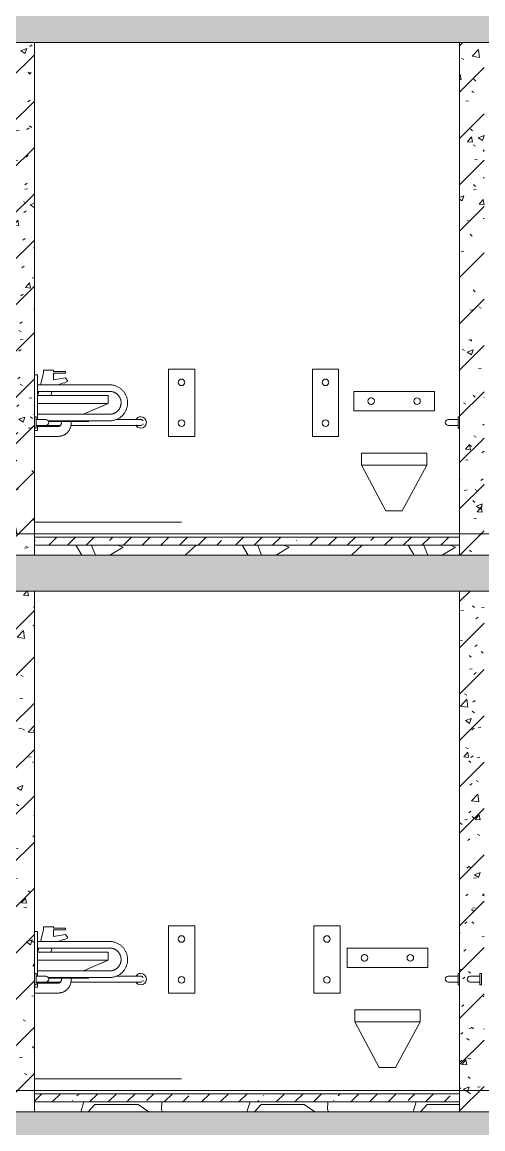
# Model space of a CAD drawing. Header units: millimetres. Extents: x -515342 to 330399, y -224905 to 507333.
# Drawn here: x 150181 to 152998, y 87797 to 94556 of the extents above; entities that cross this region are included whole.
import ezdxf

# ---------------------------------------------------------------- set-up
doc = ezdxf.new("R2010")
doc.units = ezdxf.units.MM
for name, color, linetype, lineweight in [('Линии', 7, 'Continuous', 0), ('Оборудование', 7, 'Continuous', 0), ('Перекрытие', 7, 'Continuous', 0), ('Сантехника', 7, 'Continuous', 0), ('Стены внутренние', 7, 'Continuous', 0), ('Стены перегородки', 7, 'Continuous', 0)]:
    doc.layers.add(name, color=color, linetype=linetype, lineweight=lineweight)
pattern_1 = [(45, (136801.12, 95610.5), (-141.4214, 141.4214), [])]
pattern_2 = [(50, (136801.12, 95610.5), (364.368, -31.8783), [38.1, -419.1]), (355, (136801.12, 95610.5), (-70.486, 382.113), [30.48, -335.28]), (100.451, (136831.5, 95607.84), (293.885, 350.2334), [32.38, -356.18]), (46.184, (136801.12, 95712.1), (542.158, -84.086), [57.15, -628.65]), (96.636, (136846.3, 95705.1), (474.805, 494.855), [48.57, -534.27]), (351.184, (136801.1, 95712.1), (474.81, 494.85), [45.72, -502.92]), (21, (136851.92, 95686.7), (303.2285, -204.5305), [38.1, -419.1]), (326, (136851.92, 95686.7), (123.604, 368.376), [30.48, -335.28]), (71.451, (136877.2, 95669.65), (426.834, 163.843), [32.38, -356.18]), (37.5, (136801.12, 95610.49), (6.1766, 169.11015), [16.764, -314.452, 16.764, -323.596, -336.55]), (37.5, (136801.12, 95610.49), (6.1766, 169.11015), [-671.576, 16.764, -319.786]), (7.5, (136801.12, 95610.5), (133.6389, 200.3615), [16.764, -177.292, 16.764, -306.832, -128.27]), (7.5, (136801.12, 95610.5), (133.6389, 200.3615), [-517.652, 16.764, -111.506]), (327.5, (136687.84, 95610.49), (271.1818, -11.4584), [16.764, -110.236, 16.764, -379.476, -525.78]), (327.5, (136687.84, 95610.49), (271.1818, -11.4584), [-523.24, 16.764, -509.016]), (317.5, (136637.04, 95610.5), (296.2585, 50.853), [16.764, -148.336, 16.764, -246.38, -373.38]), (317.5, (136637.04, 95610.5), (296.2585, 50.853), [-428.244, 16.764, -356.616])]
pattern_3 = [(45, (136801.12, 95610.5), (-224.5064, 224.5064), []), (45, (137025.63, 95610.5), (-224.5064, 224.5064), [396.875, -79.375, 3.353, -76.022])]
pattern_4 = [(228.013, (137532.64, 96626.49), (-8127.9666, -9144.02968), [136.69, -13532.193]), (184.97, (137441.203, 96524.893), (12191.99547, 1016.05502), [234.562, -23221.62]), (132.51, (137207.52, 96504.57), (10159.9124, -11176.07977), [165.393, -16373.89]), (267.274, (136811.283, 96250.573), (1015.88953, 20320.00577), [213.602, -21146.575]), (292.834, (136801.123, 96037.213), (-5080.07417, 12191.97012), [209.453, -20735.923]), (357.274, (136882.403, 95844.173), (-20320.00577, 1015.88953), [213.602, -21146.575]), (37.694, (137095.763, 95834.013), (-13208.042725, -10159.94461), [282.477, -27965.247]), (72.255, (137319.283, 96006.733), (7112.12749, 22351.9589), [266.688, -26402.102]), (121.43, (137400.563, 96260.733), (-8128.10005, 13207.93827), [214.325, -21218.218]), (175.236, (137288.8, 96443.61), (11175.99406, -1016.0697), [244.685, -11989.575]), (222.397, (137044.963, 96463.933), (-12192.085586, -11175.907293), [316.43, -31326.71]), (138.814, (137817.12, 96240.41), (-7111.9922, 6096.00977), [108.002, -10692.226]), (171.469, (137735.843, 96311.533), (13207.99153, -2032.05404), [205.473, -20341.855]), (225, (137532.64, 96342), (1e-13, -1016), [143.684, -1293.157]), (203.199, (137461.52, 96463.93), (5079.9856, 2032.0367), [77.377, -7660.25]), (291.801, (137390.4, 96433.45), (-1015.9787, 3048.0072), [109.426, -5361.9]), (30.964, (137431.04, 96331.85), (3047.9913, 2032.0134), [177.73, -5746.52]), (161.565, (137583.44, 96423.3), (2031.999, -1016.0024), [128.515, -3084.36]), (16.39, (136801.12, 96433.453), (10159.97517, 3048.0812), [180.035, -17823.53]), (70.346, (136973.84, 96484.25), (-4064.0339, -11175.98797), [151.04, -14952.887]), (293.199, (137583.44, 96626.49), (-2032.0367, 5079.9856), [154.75, -7582.873]), (343.61, (137644.4, 96484.253), (-10159.97517, 3048.0812), [180.035, -17823.53]), (339.444, (136801.12, 95803.53), (-5080.0015, 2031.99615), [173.614, -8507.094]), (294.775, (136963.68, 95742.57), (-5079.9732, 11176.0126), [145.47, -14401.437]), (66.801, (137593.6, 95610.49), (2032.0367, 5079.9856), [154.75, -7582.873]), (17.354, (137654.56, 95752.73), (-13208.00149, -4063.99474), [170.313, -16860.95]), (69.444, (137095.76, 95610.49), (-2031.99615, -5080.0015), [86.807, -8593.9]), (101.31, (137532.64, 95610.5), (-1016.0048, 4063.999), [51.806, -5128.797]), (165.964, (137522.48, 95661.3), (3048.0036, -1015.9877), [209.453, -3979.62]), (186.009, (137319.28, 95712.093), (10159.99987, 1015.9998), [194.107, -19216.546]), (303.69, (137431.04, 96240.4), (-1015.9976, 2032.0017), [146.53, -3516.71]), (353.157, (137512.323, 96118.493), (17271.99206, -2032.068835), [255.823, -25326.404]), (60.945, (137766.32, 96088.01), (-4064.04974, -7111.97225), [104.603, -10355.757]), (90, (137817.1, 96179.5), (-1016, 1016), [60.96, -955.04]), (120.256, (137298.96, 95742.57), (4063.94492, -7112.03103), [141.147, -13973.576]), (48.013, (137227.84, 95864.49), (8127.9666, 9144.02968), [273.377, -13395.505]), (0, (137410.7, 96067.7), (1016, 1016), [264.16, -751.84]), (325.305, (137674.88, 96067.69), (-10160.01873, 7111.97318), [160.644, -15903.726]), (254.055, (137806.96, 95976.25), (-1015.9713, -4064.0072), [147.93, -7248.66]), (207.646, (137766.323, 95834.013), (-19303.99578, -10160.00796), [240.858, -23844.986]), (175.426, (137552.963, 95722.253), (-13207.99929, 1016.01778), [254.812, -25226.34])]
pattern_5 = [(45, (136801.12, 95610.5), (-114.0493, 114.0493), []), (45, (136915.17, 95610.5), (-114.0493, 114.0493), [201.613, -40.323, 3.353, -36.97])]

# ---------------------------------------------------------------- blocks, each defined once
blk = doc.blocks.new('МГН_Санузел_Поручень горизонтальный - АР_Сантехнические приборы_МГН_Поручень горизонтальный-8947034-О_АР_П_Разрез 1-1')
at = {"layer": 'Сантехника'}
for p, q in [((64769.1, 698), (64829.1, 698)), ((64829.1, 698), (64769.1, 698)), ((64829.1, 715), (64839.1, 715)), ((64829.1, 698), (64829.1, 715)), ((64829.1, 715), (64839.1, 715)), ((64829.1, 645), (64829.1, 715)), ((64839.1, 715), (64839.1, 645)), ((64839.1, 715), (64839.1, 645)), ((64829.1, 662), (64769.1, 662)), ((64829.1, 662), (64769.1, 662)), ((64829.1, 645), (64829.1, 662)), ((64839.1, 645), (64829.1, 645)), ((64829.1, 645), (64839.1, 645))]:
    blk.add_line(p, q, dxfattribs=at)
blk.add_arc((64769.1, 680), 18, 90, 270, dxfattribs=at)
blk.add_arc((64769.1, 680), 18, 90, 270, dxfattribs=at)
blk = doc.blocks.new('Опорный поручень - Опорный поручень для раковины-V1-О_АР_П_Разрез 1-1')
at = {"layer": 'Оборудование'}
for p, q in [((76645, 970), (76665, 970)), ((76665, 970), (76665, 698)), ((77105, 910), (76665, 910)), ((76665, 870), (77105, 870)), ((77105, 730), (76665, 730)), ((76729.8, 690), (77105, 690)), ((76645, 630), (76665, 630)), ((76665, 662), (76665, 630))]:
    blk.add_line(p, q, dxfattribs=at)
at = {"layer": 'Оборудование', "flags": 128}
for points in [[(77105, 690), (77109.4, 690.1), (77113.8, 690.4), (77118.2, 690.8), (77122.5, 691.4), (77126.9, 692.2), (77131.1, 693.2), (77135.4, 694.3), (77139.6, 695.6), (77143.8, 697.1), (77147.8, 698.7), (77151.9, 700.5), (77155.8, 702.4), (77159.7, 704.5), (77163.4, 706.8), (77167.1, 709.2), (77170.7, 711.8), (77174.2, 714.5), (77177.5, 717.3), (77180.8, 720.3), (77183.9, 723.4), (77186.9, 726.6), (77189.8, 729.9), (77192.5, 733.4), (77195.1, 736.9), (77197.6, 740.6), (77199.9, 744.3), (77202, 748.2), (77204, 752.1), (77205.8, 756.1), (77207.5, 760.1), (77209, 764.3), (77210.4, 768.5), (77211.6, 772.7), (77212.6, 777), (77213.4, 781.3), (77214.1, 785.7), (77214.5, 790), (77214.9, 794.4), (77215, 798.8), (77215, 803.2), (77214.7, 807.6), (77214.3, 812), (77213.8, 816.4), (77213, 820.7), (77212.1, 825), (77211, 829.3), (77209.8, 833.5), (77208.4, 837.6), (77206.8, 841.7), (77205, 845.8), (77203.1, 849.7), (77201, 853.6), (77198.8, 857.4), (77196.5, 861.1), (77193.9, 864.7), (77191.3, 868.2), (77188.5, 871.6), (77185.5, 874.9), (77182.5, 878.1), (77179.3, 881.1), (77176, 884), (77172.6, 886.8), (77169.1, 889.4), (77165.4, 891.9), (77161.7, 894.3), (77157.9, 896.4), (77154, 898.5), (77150, 900.4), (77146, 902.1), (77141.8, 903.6), (77137.7, 905), (77133.4, 906.3), (77129.2, 907.3), (77124.9, 908.2), (77120.5, 908.9), (77116.2, 909.4), (77111.8, 909.8), (77107.4, 910), (77105, 910)], [(77105, 870), (77107.8, 869.9), (77110.6, 869.8), (77113.4, 869.5), (77116.2, 869.1), (77118.9, 868.6), (77121.6, 868), (77124.3, 867.3), (77127, 866.4), (77129.7, 865.5), (77132.3, 864.5), (77134.8, 863.3), (77137.3, 862.1), (77139.8, 860.7), (77142.2, 859.3), (77144.5, 857.8), (77146.8, 856.1), (77149, 854.4), (77151.2, 852.6), (77153.2, 850.7), (77155.2, 848.8), (77157.1, 846.7), (77159, 844.6), (77160.7, 842.4), (77162.3, 840.1), (77163.9, 837.8), (77165.4, 835.4), (77166.7, 833), (77168, 830.5), (77169.2, 828), (77170.2, 825.4), (77171.2, 822.7), (77172.1, 820.1), (77172.8, 817.4), (77173.5, 814.6), (77174, 811.9), (77174.4, 809.1), (77174.7, 806.3), (77174.9, 803.6), (77175, 800.8), (77175, 798), (77174.8, 795.2), (77174.6, 792.4), (77174.2, 789.6), (77173.8, 786.8), (77173.2, 784.1), (77172.5, 781.4), (77171.7, 778.7), (77170.8, 776), (77169.8, 773.4), (77168.7, 770.9), (77167.4, 768.3), (77166.1, 765.9), (77164.7, 763.5), (77163.2, 761.1), (77161.6, 758.8), (77159.9, 756.6), (77158.1, 754.4), (77156.3, 752.3), (77154.3, 750.3), (77152.3, 748.4), (77150.2, 746.5), (77148, 744.8), (77145.8, 743.1), (77143.5, 741.5), (77141.1, 740), (77138.7, 738.6), (77136.2, 737.3), (77133.6, 736.1), (77131.1, 735), (77128.4, 734), (77125.8, 733.2), (77123.1, 732.4), (77120.4, 731.7), (77117.6, 731.2), (77114.9, 730.7), (77112.1, 730.4), (77109.3, 730.1), (77106.5, 730), (77105, 730)]]:
    blk.add_lwpolyline(points, dxfattribs=at)
blk = doc.blocks.new('Опорный поручень - Откидной поручень для унитаза-8747127-О_АР_П_Разрез 1-1')
at = {"layer": 'Оборудование'}
for p, q in [((92630, 1005), (92630, 595)), ((92790, 1005), (92630, 1005)), ((92790, 595), (92790, 1005)), ((92630, 595), (92790, 595))]:
    blk.add_line(p, q, dxfattribs=at)
for centre, start, end in [((92710, 925), 90, 270), ((92710, 925), 270, 90), ((92710, 675), 90, 270), ((92710, 675), 270, 90)]:
    blk.add_arc(centre, 20, start, end, dxfattribs=at)
blk = doc.blocks.new('МГН_Санузел_Поручень горизонтальный - АР_Сантехнические приборы_МГН_Поручень горизонтальный-3156318-О_АР_П_Разрез 1-1')
at = {"layer": 'Сантехника'}
for p, q in [((93460, 698), (93520, 698)), ((93520, 698), (93460, 698)), ((93520, 698), (93520, 715)), ((93520, 715), (93530, 715)), ((93520, 715), (93530, 715)), ((93520, 645), (93520, 715)), ((93530, 715), (93530, 645)), ((93530, 715), (93530, 645)), ((93520, 662), (93460, 662)), ((93520, 662), (93460, 662)), ((93520, 645), (93520, 662)), ((93530, 645), (93520, 645)), ((93520, 645), (93530, 645))]:
    blk.add_line(p, q, dxfattribs=at)
blk.add_arc((93460, 680), 18, 90, 270, dxfattribs=at)
blk.add_arc((93460, 680), 18, 90, 270, dxfattribs=at)
blk = doc.blocks.new('МГН_Санузел_Поручень горизонтальный - АР_Сантехнические приборы_МГН_Поручень горизонтальный-V4-О_АР_П_Разрез 1-1')
at = {"layer": 'Сантехника'}
for p, q in [((90940, 715), (90930, 715)), ((90930, 715), (90930, 645)), ((90940, 715), (90930, 715)), ((90930, 715), (90930, 645)), ((90940, 698), (90940, 715)), ((90940, 645), (90940, 715)), ((91000, 698), (90940, 698)), ((90940, 698), (91000, 698)), ((90930, 645), (90940, 645)), ((90940, 645), (90930, 645)), ((90940, 645), (90940, 662)), ((90940, 662), (91000, 662)), ((90940, 662), (91000, 662))]:
    blk.add_line(p, q, dxfattribs=at)
blk.add_arc((91000, 680), 18, 270, 90, dxfattribs=at)
blk.add_arc((91000, 680), 18, 270, 90, dxfattribs=at)
blk = doc.blocks.new('Унитаз - Общественные _МГН_ - Объем смыва более 6_1 л-8747126-О_АР_П_Разрез 1-1')
at = {"layer": 'Сантехника'}
for p, q in [((92883.5, 750), (92883.5, 870)), ((92883.5, 870), (93375.4, 870)), ((93375.4, 870), (93375.4, 750)), ((93375.4, 750), (92883.5, 750)), ((92929.4, 492.4), (93329.4, 492.4)), ((92929.4, 420), (92929.4, 492.4)), ((93329.4, 492.4), (93329.4, 420)), ((92929.4, 420), (93329.4, 420)), ((93079.4, 140), (92929.4, 420)), ((92929.4, 420), (93329.4, 420)), ((93179.4, 140), (93329.4, 420)), ((93179.4, 140), (93079.4, 140))]:
    blk.add_line(p, q, dxfattribs=at)
for centre, start, end in [((92989.4, 810), 360, 180), ((93269.4, 810), 360, 180), ((92989.4, 810), 180, 360), ((93269.4, 810), 180, 360)]:
    blk.add_arc(centre, 20, start, end, dxfattribs=at)
for points in [[(92987.1, 829.9), (92986.7, 829.8), (92986.3, 829.8), (92985.9, 829.7)], [(92992.8, 829.7), (92992.4, 829.8), (92992.1, 829.8), (92991.7, 829.9)], [(93267.2, 829.9), (93266.8, 829.8), (93266.4, 829.8), (93266, 829.7)], [(93272.9, 829.7), (93272.5, 829.8), (93272.1, 829.8), (93271.7, 829.9)], [(92985.9, 790.3), (92986.3, 790.2), (92986.7, 790.2), (92987.1, 790.1)], [(92991.7, 790.1), (92992.1, 790.2), (92992.4, 790.2), (92992.8, 790.3)], [(93266, 790.3), (93266.4, 790.2), (93266.8, 790.2), (93267.2, 790.1)], [(93271.7, 790.1), (93272.1, 790.2), (93272.5, 790.2), (93272.9, 790.3)]]:
    blk.add_open_spline(points, degree=3, dxfattribs=at)
blk = doc.blocks.new('2D_Трап_1200хх900 - АР_Сантехнические приборы_Трап-10140339-О_АР_П_Разрез 1-1')
at = {"layer": 'Сантехника'}
for p, q in [((91305, 70), (90930, 70)), ((91305, 70), (90930, 70)), ((91305, 70), (91455, 70)), ((91455, 70), (91305, 70)), ((91455, 70), (91830, 70)), ((91455, 70), (91830, 70))]:
    blk.add_line(p, q, dxfattribs=at)
blk = doc.blocks.new('Раковина для МГН 600х450 - Раковина для МГН 600х450-10140932-О_АР_П_Разрез 1-1')
at = {"layer": 'Сантехника'}
for p, q in [((76701.2, 980.2), (76682.4, 909.9)), ((76761.2, 1000.2), (76701.2, 1000.2)), ((76701.2, 1000.2), (76701.2, 980.2)), ((76761.2, 990.2), (76761.2, 1000.2)), ((76836.2, 990.2), (76761.2, 990.2)), ((76761.2, 940.2), (76761.2, 980.2)), ((76761.2, 980.2), (76836.2, 980.2)), ((76836.2, 953.5), (76761.2, 940.2)), ((76836.2, 980.2), (76836.2, 990.2)), ((76848.7, 931.8), (76836.2, 953.5)), ((76788.3, 910), (76823.5, 922.8)), ((76823.5, 922.8), (76827.1, 919.3)), ((76827.1, 919.3), (76848.7, 931.8)), ((76664.9, 845), (77056, 845)), ((76671.7, 870), (76665, 845)), ((76746.5, 845), (76753.2, 870.2)), ((77056, 845), (77095.9, 845)), ((77095.9, 845), (77096, 845)), ((77095.9, 845), (77095.9, 795)), ((77096, 795), (77096, 845)), ((77096, 795), (77096, 845)), ((77056, 795), (76664.9, 795)), ((76664.9, 795), (77056, 795)), ((77096, 795), (76944.7, 730)), ((77000.7, 754.1), (76944.7, 730)), ((77096, 795), (77035.6, 769)), ((77095.9, 795), (77052.2, 776.2)), ((77077.2, 795), (77056, 795)), ((77090.4, 795), (77078, 795)), ((77095.9, 795), (77093.1, 795)), ((77096, 795), (77095.9, 795)), ((77095.9, 795), (77096, 795)), ((77096, 795), (77095.9, 795)), ((76840, 685), (76732.2, 685)), ((76810, 685), (76810, 675)), ((76851.6, 690), (76840, 685)), ((76978.6, 685), (76840, 685)), ((76870, 675), (76870, 685)), ((76790, 655), (76665, 655)), ((76645, 595), (76790, 595))]:
    blk.add_line(p, q, dxfattribs=at)
at = {"layer": 'Сантехника', "flags": 128}
for points in [[(76790, 595), (76793.2, 595.1), (76796.4, 595.3), (76799.6, 595.6), (76802.7, 596), (76805.9, 596.6), (76809, 597.3), (76812.1, 598.1), (76815.2, 599.1), (76818.2, 600.1), (76821.2, 601.3), (76824.1, 602.6), (76826.9, 604), (76829.8, 605.6), (76832.5, 607.2), (76835.2, 609), (76837.8, 610.8), (76840.3, 612.8), (76842.8, 614.9), (76845.1, 617), (76847.4, 619.3), (76849.6, 621.6), (76851.7, 624), (76853.6, 626.5), (76855.5, 629.1), (76857.3, 631.8), (76859, 634.5), (76860.6, 637.3), (76862, 640.1), (76863.3, 643.1), (76864.6, 646), (76865.7, 649), (76866.6, 652.1), (76867.5, 655.1), (76868.2, 658.3), (76868.8, 661.4), (76869.3, 664.6), (76869.7, 667.7), (76869.9, 670.9), (76870, 674.1), (76870, 675)], [(76810, 675), (76810, 674.2), (76809.9, 673.4), (76809.9, 672.6), (76809.7, 671.8), (76809.6, 671), (76809.4, 670.2), (76809.2, 669.5), (76809, 668.7), (76808.7, 668), (76808.4, 667.2), (76808.1, 666.5), (76807.7, 665.8), (76807.4, 665.1), (76806.9, 664.4), (76806.5, 663.7), (76806, 663.1), (76805.6, 662.4), (76805, 661.8), (76804.5, 661.2), (76803.9, 660.7), (76803.3, 660.1), (76802.7, 659.6), (76802.1, 659.1), (76801.5, 658.6), (76800.8, 658.2), (76800.1, 657.8), (76799.4, 657.4), (76798.7, 657), (76798, 656.7), (76797.2, 656.4), (76796.5, 656.1), (76795.7, 655.8), (76795, 655.6), (76794.2, 655.4), (76793.4, 655.3), (76792.6, 655.2), (76791.8, 655.1), (76791, 655), (76790.2, 655), (76790, 655)]]:
    blk.add_lwpolyline(points, dxfattribs=at)
blk = doc.blocks.new('МГН_Санузел_Поручень горизонтальный - АР_Сантехнические приборы_МГН_Поручень горизонтальный-V171-О_АР_П_Разрез 1-1')
at = {"layer": 'Сантехника'}
for p, q in [((77255, 698), (77144.1, 698)), ((76735, 662), (76804.6, 662)), ((76867.1, 662), (77255, 662))]:
    blk.add_line(p, q, dxfattribs=at)
at = {"layer": 'Сантехника', "flags": 128}
for points in [[(77295, 698), (77295, 698), (77294.9, 698), (77294.7, 698), (77294.5, 698), (77294.2, 698), (77293.9, 698), (77293.4, 698), (77293, 698), (77292.4, 698), (77291.8, 698), (77291.2, 698), (77290.5, 698), (77289.7, 698), (77288.9, 698), (77288, 698), (77287.1, 698), (77286.1, 698), (77285.1, 698), (77284, 698), (77282.9, 698), (77281.7, 698), (77280.5, 698), (77279.2, 698), (77277.9, 698), (77276.6, 698), (77275.2, 698), (77273.9, 698), (77272.4, 698), (77271, 698), (77269.5, 698), (77268, 698), (77266.5, 698), (77264.9, 698), (77263.4, 698), (77261.8, 698), (77260.2, 698), (77258.6, 698), (77257, 698), (77255.4, 698), (77255, 698)], [(76716.1, 662), (76717.6, 662), (76719, 662), (76720.5, 662), (76722, 662), (76723.5, 662), (76725.1, 662), (76726.6, 662), (76728.2, 662), (76729.8, 662), (76731.4, 662), (76733, 662), (76734.6, 662), (76735, 662)], [(77255, 662), (77256.6, 662), (77258.2, 662), (77259.8, 662), (77261.4, 662), (77262.9, 662), (77264.5, 662), (77266.1, 662), (77267.6, 662), (77269.1, 662), (77270.6, 662), (77272, 662), (77273.5, 662), (77274.9, 662), (77276.2, 662), (77277.6, 662), (77278.9, 662), (77280.2, 662), (77281.4, 662), (77282.6, 662), (77283.7, 662), (77284.8, 662), (77285.8, 662), (77286.8, 662), (77287.8, 662), (77288.7, 662), (77289.5, 662), (77290.3, 662), (77291, 662), (77291.7, 662), (77292.3, 662), (77292.8, 662), (77293.3, 662), (77293.7, 662), (77294.1, 662), (77294.4, 662), (77294.7, 662), (77294.8, 662), (77294.9, 662), (77295, 662), (77295, 662)]]:
    blk.add_lwpolyline(points, dxfattribs=at)
at = {"layer": 'Сантехника'}
for centre, radius, start, end in [((77295, 680), 35, 90, 149.8098), ((77295, 680), 18, 90, 98.45953), ((77295, 680), 35, 270, 90), ((77295, 680), 18, 30, 90), ((76695, 680), 35, 211.03466, 225), ((76695, 680), 35, 315, 329.8098), ((77295, 680), 35, 210.1902, 270), ((77295, 680), 18, 260.21954, 270), ((77295, 680), 18, 270, 300), ((77295, 680), 18, 315, 330)]:
    blk.add_arc(centre, radius, start, end, dxfattribs=at)
blk = doc.blocks.new('Опорный поручень - Откидной поручень для унитаза-V177-О_АР_П_Разрез 1-1')
at = {"layer": 'Оборудование'}
for p, q in [((57510, 4405), (57510, 3995)), ((57670, 4405), (57510, 4405)), ((57670, 3995), (57670, 4405)), ((57510, 3995), (57670, 3995))]:
    blk.add_line(p, q, dxfattribs=at)
for centre, start, end in [((57590, 4325), 90, 270), ((57590, 4325), 270, 90), ((57590, 4075), 90, 270), ((57590, 4075), 270, 90)]:
    blk.add_arc(centre, 20, start, end, dxfattribs=at)

msp = doc.modelspace()

# ---------------------------------------------------------------- hatches: boundary and pattern name
at = {"layer": 'Перекрытие'}
h = msp.add_hatch(dxfattribs=at)
h.set_pattern_fill('FP_1', color=256, style=0, pattern_type=2)
h.set_pattern_definition(pattern_3)
h.paths.add_polyline_path([(87845.5296, 94431.3929), (137410.5296, 94431.3929), (137410.5296, 94651.3929), (87845.5296, 94651.3929), (87845.5296, 94435.9791)])
h.paths.add_polyline_path([(141249.4004, 94431.3929), (190085.5296, 94431.3929), (190085.5296, 94651.3929), (140610.5296, 94651.3929), (140610.5296, 94431.3929), (141042.2088, 94431.3929)])
h = msp.add_hatch(dxfattribs=at)
h.set_pattern_fill('FP_19', color=256, style=0, pattern_type=2)
h.set_pattern_definition(pattern_5)
h.paths.add_polyline_path([(152437.7461, 91361.3929), (152855.5296, 91361.3929), (152855.5296, 91411.3929), (150255.5296, 91411.3929), (150255.5296, 91361.3929), (151608.9797, 91361.3929)])
h = msp.add_hatch(dxfattribs=at)
h.set_pattern_fill('FP_23', color=256, style=0, pattern_type=2)
h.set_pattern_definition(pattern_4)
h.paths.add_polyline_path([(152437.7461, 91301.3929), (152855.5296, 91301.3929), (152855.5296, 91361.3929), (150255.5296, 91361.3929), (150255.5296, 91301.3929), (151608.9797, 91301.3929)])
h = msp.add_hatch(dxfattribs=at)
h.set_pattern_fill('FP_1', color=256, style=0, pattern_type=2)
h.set_pattern_definition(pattern_3)
h.paths.add_polyline_path([(190085.5296, 91081.3929), (190085.5296, 91301.3929), (141000.5296, 91301.3929), (141000.5296, 91081.3929), (189732.2317, 91081.3929)])
h.paths.add_polyline_path([(87845.5296, 91081.3929), (137020.5296, 91081.3929), (137020.5296, 91301.3929), (87845.5296, 91301.3929)])
h = msp.add_hatch(dxfattribs=at)
h.set_pattern_fill('FP_19', color=256, style=0, pattern_type=2)
h.set_pattern_definition(pattern_5)
h.paths.add_polyline_path([(152852.1293, 87961.3929), (152855.5296, 87961.3929), (152855.5296, 88011.3929), (150255.5296, 88011.3929), (150255.5296, 87961.3929), (152437.7461, 87961.3929)])
h = msp.add_hatch(dxfattribs=at)
h.set_pattern_fill('FP_23', color=256, style=0, pattern_type=2)
h.set_pattern_definition(pattern_4)
h.paths.add_polyline_path([(152852.1293, 87901.3929), (152855.5296, 87901.3929), (152855.5296, 87961.3929), (150255.5296, 87961.3929), (150255.5296, 87901.3929), (152437.7461, 87901.3929)])
h = msp.add_hatch(dxfattribs=at)
h.set_pattern_fill('FP_1', color=256, style=0, pattern_type=2)
h.set_pattern_definition(pattern_3)
h.paths.add_polyline_path([(88345.5296, 87681.3929), (189585.5296, 87681.3929), (189585.5296, 87901.3929), (88345.5296, 87901.3929)])
at = {"layer": 'Стены внутренние'}
h = msp.add_hatch(dxfattribs=at)
h.set_pattern_fill('FP_2', color=256, style=0, pattern_type=2)
h.set_pattern_definition(pattern_1)
h.paths.add_polyline_path([(150105.5296, 91301.3929), (150255.5296, 91301.3929), (150255.5296, 94431.3929), (150105.5296, 94431.3929), (150105.5296, 91481.9777)])
h = msp.add_hatch(dxfattribs=at)
h.set_pattern_fill('FP_3', color=256, style=0, pattern_type=2)
h.set_pattern_definition(pattern_2)
h.paths.add_polyline_path([(150105.5296, 91301.3929), (150255.5296, 91301.3929), (150255.5296, 94431.3929), (150105.5296, 94431.3929), (150105.5296, 91481.9777)])
h = msp.add_hatch(dxfattribs=at)
h.set_pattern_fill('FP_2', color=256, style=0, pattern_type=2)
h.set_pattern_definition(pattern_1)
h.paths.add_polyline_path([(152855.5296, 91301.3929), (153005.5296, 91301.3929), (153005.5296, 94431.3929), (152855.5296, 94431.3929), (152855.5296, 91481.9777)])
h = msp.add_hatch(dxfattribs=at)
h.set_pattern_fill('FP_3', color=256, style=0, pattern_type=2)
h.set_pattern_definition(pattern_2)
h.paths.add_polyline_path([(152855.5296, 91301.3929), (153005.5296, 91301.3929), (153005.5296, 94431.3929), (152855.5296, 94431.3929), (152855.5296, 91481.9777)])
h = msp.add_hatch(dxfattribs=at)
h.set_pattern_fill('FP_2', color=256, style=0, pattern_type=2)
h.set_pattern_definition(pattern_1)
h.paths.add_polyline_path([(150105.5296, 87901.3929), (150255.5296, 87901.3929), (150255.5296, 91081.3929), (150105.5296, 91081.3929), (150105.5296, 88527.9763)])
h = msp.add_hatch(dxfattribs=at)
h.set_pattern_fill('FP_3', color=256, style=0, pattern_type=2)
h.set_pattern_definition(pattern_2)
h.paths.add_polyline_path([(150105.5296, 87901.3929), (150255.5296, 87901.3929), (150255.5296, 91081.3929), (150105.5296, 91081.3929), (150105.5296, 88527.9763)])
h = msp.add_hatch(dxfattribs=at)
h.set_pattern_fill('FP_2', color=256, style=0, pattern_type=2)
h.set_pattern_definition(pattern_1)
h.paths.add_polyline_path([(152855.5296, 87901.3929), (153005.5296, 87901.3929), (153005.5296, 91081.3929), (152855.5296, 91081.3929), (152855.5296, 88527.9763)])
h.paths.add_polyline_path([(152989.6602, 88676.3929), (152979.6602, 88676.3929), (152979.6602, 88693.3929), (152915.0014, 88694.0062), (152908.2792, 88697.6314), (152904.3969, 88701.969), (152903.0779, 88704.7921), (152901.9517, 88709.1786), (152901.9559, 88713.6396), (152903.2561, 88718.4239), (152906.6184, 88723.7119), (152909.2991, 88725.937), (152914.6604, 88728.6383), (152917.1525, 88729.0627), (152919.6602, 88729.3929), (152979.6602, 88729.3929), (152979.6602, 88746.3929), (152989.6602, 88746.3929), (152989.6602, 88677.5855)])
h = msp.add_hatch(dxfattribs=at)
h.set_pattern_fill('FP_3', color=256, style=0, pattern_type=2)
h.set_pattern_definition(pattern_2)
h.paths.add_polyline_path([(152855.5296, 87901.3929), (153005.5296, 87901.3929), (153005.5296, 91081.3929), (152855.5296, 91081.3929), (152855.5296, 88527.9763)])
h.paths.add_polyline_path([(152989.6602, 88676.3929), (152979.6602, 88676.3929), (152979.6602, 88693.3929), (152915.0014, 88694.0062), (152908.2792, 88697.6314), (152904.3969, 88701.969), (152903.0779, 88704.7921), (152901.9517, 88709.1786), (152901.9559, 88713.6396), (152903.2561, 88718.4239), (152906.6184, 88723.7119), (152909.2991, 88725.937), (152914.6604, 88728.6383), (152917.1525, 88729.0627), (152919.6602, 88729.3929), (152979.6602, 88729.3929), (152979.6602, 88746.3929), (152989.6602, 88746.3929), (152989.6602, 88677.5855)])

# ---------------------------------------------------------------- linework, layer by layer
at = {"layer": 'Линии'}
for p, q in [((143960.5296, 91431.3929), (189585.5296, 91431.3929)), ((143960.5296, 88031.3929), (189585.5296, 88031.3929))]:
    msp.add_line(p, q, dxfattribs=at)
at = {"layer": 'Перекрытие'}
for p, q in [((143805.5296, 94431.3929), (190085.5296, 94431.3929)), ((152855.5296, 91431.3929), (150255.5296, 91431.3929)), ((150255.5296, 91411.3929), (150255.5296, 91301.3929)), ((152855.5296, 91411.3929), (150255.5296, 91411.3929)), ((152855.5296, 91301.3929), (152855.5296, 91411.3929)), ((152855.5296, 91361.3929), (150255.5296, 91361.3929)), ((190085.5296, 91301.3929), (143805.5296, 91301.3929)), ((143805.5296, 91081.3929), (190085.5296, 91081.3929)), ((152855.5296, 88031.3929), (150255.5296, 88031.3929)), ((150255.5296, 88011.3929), (150255.5296, 87901.3929)), ((152855.5296, 88011.3929), (150255.5296, 88011.3929)), ((152855.5296, 87901.3929), (152855.5296, 88011.3929)), ((152855.5296, 87961.3929), (150255.5296, 87961.3929)), ((143805.5296, 87901.3929), (189585.5296, 87901.3929))]:
    msp.add_line(p, q, dxfattribs=at)
at = {"layer": 'Стены перегородки'}
for p, q in [((150255.5296, 92146.3929), (150255.5296, 94431.3929)), ((152855.5296, 94431.3929), (152855.5296, 92146.3929)), ((150255.5296, 91411.3929), (150255.5296, 92076.3929)), ((152855.5296, 92076.3929), (152855.5296, 91411.3929)), ((150255.5296, 88746.3929), (150255.5296, 91081.3929)), ((152855.5296, 91081.3929), (152855.5296, 88746.3929)), ((150255.5296, 88011.3929), (150255.5296, 88676.3929)), ((152855.5296, 88676.3929), (152855.5296, 88011.3929))]:
    msp.add_line(p, q, dxfattribs=at)

# ---------------------------------------------------------------- block references
at = {"layer": 'Оборудование'}
for name, p in [('Опорный поручень - Откидной поручень для унитаза-V177-О_АР_П_Разрез 1-1', (93565.5296, 88031.3929)), ('Опорный поручень - Откидной поручень для унитаза-V177-О_АР_П_Разрез 1-1', (94445.5296, 88031.3929)), ('Опорный поручень - Опорный поручень для раковины-V1-О_АР_П_Разрез 1-1', (73610.5296, 91431.3929)), ('Опорный поручень - Откидной поручень для унитаза-8747127-О_АР_П_Разрез 1-1', (58445.5296, 88031.3929)), ('Опорный поручень - Откидной поручень для унитаза-8747127-О_АР_П_Разрез 1-1', (59334.2796, 88031.3929)), ('Опорный поручень - Опорный поручень для раковины-V1-О_АР_П_Разрез 1-1', (73610.5296, 88031.3929))]:
    msp.add_blockref(name, p, dxfattribs=at)
at = {"layer": 'Сантехника'}
for name, p in [('Раковина для МГН 600х450 - Раковина для МГН 600х450-10140932-О_АР_П_Разрез 1-1', (73610.5296, 91431.3929)), ('Унитаз - Общественные _МГН_ - Объем смыва более 6_1 л-8747126-О_АР_П_Разрез 1-1', (59325.5296, 91431.3929)), ('МГН_Санузел_Поручень горизонтальный - АР_Сантехнические приборы_МГН_Поручень горизонтальный-V4-О_АР_П_Разрез 1-1', (59325.5296, 91431.3929)), ('МГН_Санузел_Поручень горизонтальный - АР_Сантехнические приборы_МГН_Поручень горизонтальный-V171-О_АР_П_Разрез 1-1', (73610.5296, 91431.3929)), ('МГН_Санузел_Поручень горизонтальный - АР_Сантехнические приборы_МГН_Поручень горизонтальный-3156318-О_АР_П_Разрез 1-1', (59325.5296, 91431.3929)), ('2D_Трап_1200хх900 - АР_Сантехнические приборы_Трап-10140339-О_АР_П_Разрез 1-1', (59325.5296, 91431.3929)), ('Раковина для МГН 600х450 - Раковина для МГН 600х450-10140932-О_АР_П_Разрез 1-1', (73610.5296, 88031.3929)), ('Унитаз - Общественные _МГН_ - Объем смыва более 6_1 л-8747126-О_АР_П_Разрез 1-1', (59284.673, 88031.3929)), ('МГН_Санузел_Поручень горизонтальный - АР_Сантехнические приборы_МГН_Поручень горизонтальный-V4-О_АР_П_Разрез 1-1', (59325.5296, 88031.3929)), ('МГН_Санузел_Поручень горизонтальный - АР_Сантехнические приборы_МГН_Поручень горизонтальный-V4-О_АР_П_Разрез 1-1', (59325.5296, 88031.3929)), ('МГН_Санузел_Поручень горизонтальный - АР_Сантехнические приборы_МГН_Поручень горизонтальный-V171-О_АР_П_Разрез 1-1', (73610.5296, 88031.3929)), ('МГН_Санузел_Поручень горизонтальный - АР_Сантехнические приборы_МГН_Поручень горизонтальный-3156318-О_АР_П_Разрез 1-1', (59325.5296, 88031.3929)), ('МГН_Санузел_Поручень горизонтальный - АР_Сантехнические приборы_МГН_Поручень горизонтальный-8947034-О_АР_П_Разрез 1-1', (88150.5296, 88031.3929)), ('2D_Трап_1200хх900 - АР_Сантехнические приборы_Трап-10140339-О_АР_П_Разрез 1-1', (59325.5296, 88031.3929))]:
    msp.add_blockref(name, p, dxfattribs=at)

doc.saveas('drawing.dxf')
